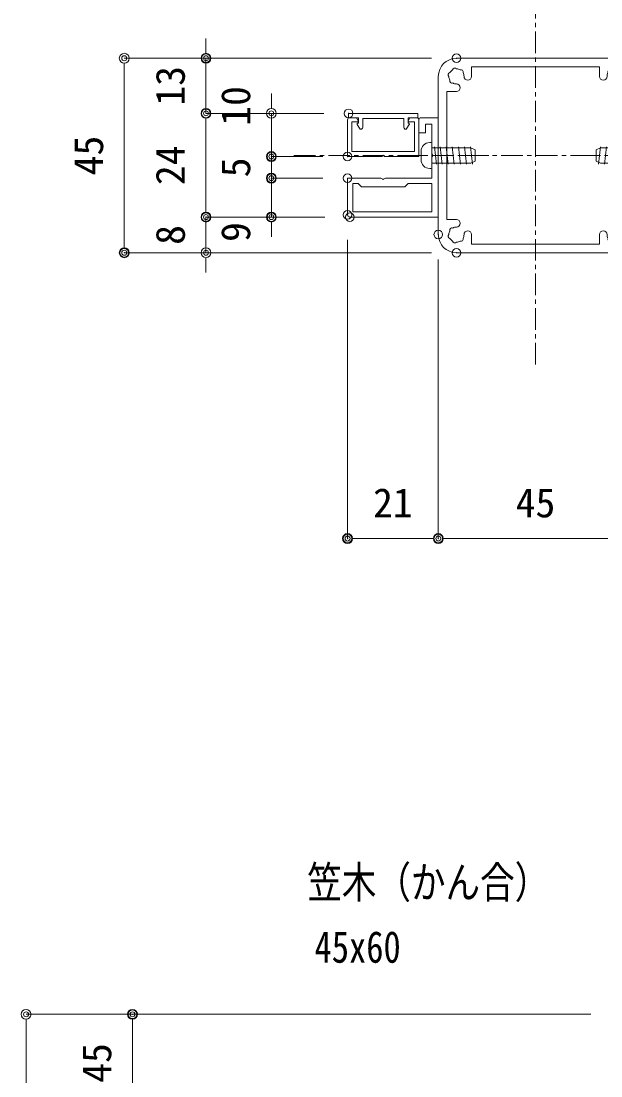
# Model space of a CAD drawing. Units: millimetres, scale not verified. Extents: x -1682 to 1682, y -1188 to 1188.
# Drawn here: x -357.5 to -89.2, y 388.6 to 876.7 of the extents above; entities that cross this region are included whole.
import ezdxf
from ezdxf.enums import TextEntityAlignment as Align

# ---------------------------------------------------------------- set-up
doc = ezdxf.new("R2010")
doc.units = ezdxf.units.MM
doc.header["$LTSCALE"] = 8
doc.header["$PDMODE"] = 32
doc.header["$PDSIZE"] = 4
doc.linetypes.add('USER1', pattern=[2, 1.25, -0.25, 0.25, -0.25])
doc.linetypes.add('USER3', pattern=[0.375, 0.25, -0.125])
for name, color, linetype, lineweight in [('0-0_0', 7, 'Continuous', 18), ('0-1_DEFPOINTS', 7, 'Continuous', 18), ('0-A_6ﾊｯﾁﾝｸﾞ', 4, 'Continuous', 18), ('0-B_51破線ｱﾙﾐ', 3, 'USER3', 18), ('0-E_3中心線', 2, 'USER1', 18), ('0-F_41ｱﾙﾐ', 6, 'Continuous', 18), ('1-0_1手摺寸法', 3, 'Continuous', 18), ('1-1_42ｱﾙﾐ部品', 6, 'Continuous', 18)]:
    doc.layers.add(name, color=color, linetype=linetype, lineweight=lineweight)
doc.layers.add('0-3_MOJI', color=7, linetype='Continuous')
doc.styles.add('ＭＳ ゴシック', font='')
doc.styles.get('ＭＳ ゴシック').set_extended_font_data('MS Gothic')

# ---------------------------------------------------------------- blocks, each defined once
blk = doc.blocks.new('HK-013')
at = {"layer": '1-1_42ｱﾙﾐ部品'}
for p, q in [((18.3, 22.5), (-18.3, 22.5)), ((14.8, 20.5), (-14.8, 20.5)), ((-14.8, 20.5), (-14.8, 18.3)), ((14.8, 20.5), (14.8, 18.3)), ((-22.5, 18.3), (-22.5, -18.3)), ((-22.5, 18.3), (-22.5, 18.3)), ((22.5, 18.3), (22.5, -18.3)), ((-20.5, 14.8), (-20.5, -14.8)), ((-18.3, 14.8), (-20.5, 14.8)), ((18.3, 14.8), (20.5, 14.8)), ((20.5, 14.8), (20.5, -14.8)), ((-18.3, -14.8), (-20.5, -14.8)), ((18.3, -14.8), (20.5, -14.8)), ((-22.5, -18.3), (-22.5, -18.3)), ((-14.8, -20.5), (-14.8, -18.3)), ((14.8, -20.5), (14.8, -18.3)), ((14.8, -20.5), (-14.8, -20.5)), ((18.3, -22.5), (-18.3, -22.5))]:
    blk.add_line(p, q, dxfattribs=at)
for centre, radius, start, end in [((-18.3, 18.3), 4.2, 90, 180), ((18.3, 18.3), 4.2, 0, 90), ((-18.3, 18.3), 1.75, 135, 149.64111), ((-18.3, 18.3), 1.75, 120.35889, 135), ((-18.688, 19.749), 0.5, 105, 172.97569), ((-18.688, 19.749), 0.5, 37.02431, 105), ((-18.3, 18.3), 1.75, 75, 89.64111), ((-18.3, 18.3), 1.75, 60.35889, 75), ((-17.239, 19.361), 0.5, 45, 112.97569), ((-17.239, 19.361), 0.5, 337.02431, 45), ((17.239, 19.361), 0.5, 135, 202.97569), ((17.239, 19.361), 0.5, 67.02431, 135), ((18.3, 18.3), 1.75, 105, 119.64111), ((18.3, 18.3), 1.75, 90.35889, 105), ((18.688, 19.749), 0.5, 75, 142.97569), ((18.688, 19.749), 0.5, 7.02431, 75), ((18.3, 18.3), 1.75, 45, 59.64111), ((18.3, 18.3), 1.75, 30.35889, 45), ((-19.749, 18.688), 0.5, 165, 232.97569), ((-19.749, 18.688), 0.5, 97.02431, 165), ((-18.3, 18.3), 1.75, 180.35889, 195), ((-18.3, 18.3), 1.75, 195, 209.64111), ((-19.361, 17.239), 0.5, 157.02431, 225), ((-18.3, 18.3), 1.75, 15, 29.64111), ((-18.3, 18.3), 1.75, 0.35889, 15), ((-15.675, 18.3), 0.875, 180, 0), ((15.675, 18.3), 0.875, 180, 360), ((18.3, 18.3), 1.75, 165, 179.64111), ((18.3, 18.3), 1.75, 150.35889, 165), ((19.361, 17.239), 0.5, 315, 22.97569), ((19.749, 18.688), 0.5, 15, 82.97569), ((18.3, 18.3), 1.75, 330.35889, 345), ((18.3, 18.3), 1.75, 345, 359.64111), ((19.749, 18.688), 0.5, 307.02431, 15), ((-19.361, 17.239), 0.5, 225, 292.97569), ((-18.3, 18.3), 1.75, 240.35889, 255), ((-18.3, 18.3), 1.75, 255, 270), ((-18.3, 15.675), 0.875, 270, 90), ((18.3, 15.675), 0.875, 90, 270), ((18.3, 18.3), 1.75, 270, 285), ((18.3, 18.3), 1.75, 285, 299.64111), ((19.361, 17.239), 0.5, 247.02431, 315), ((-19.361, -17.239), 0.5, 135, 202.97569), ((-19.361, -17.239), 0.5, 67.02431, 135), ((-18.3, -18.3), 1.75, 105, 119.64111), ((-18.3, -18.3), 1.75, 90, 105), ((-18.3, -15.675), 0.875, 270, 90), ((18.3, -15.675), 0.875, 90, 270), ((18.3, -18.3), 1.75, 75, 90), ((18.3, -18.3), 1.75, 60.35889, 75), ((19.361, -17.239), 0.5, 45, 112.97569), ((19.361, -17.239), 0.5, 337.02431, 45), ((-18.3, -18.3), 4.2, 180, 270), ((-19.749, -18.688), 0.5, 127.02431, 195), ((-19.749, -18.688), 0.5, 195, 262.97569), ((-18.3, -18.3), 1.75, 165, 179.64111), ((-18.3, -18.3), 1.75, 150.35889, 165), ((-18.3, -18.3), 1.75, 210.35889, 225), ((-17.239, -19.361), 0.5, 315, 22.97569), ((-18.3, -18.3), 1.75, 330.35889, 345), ((-18.3, -18.3), 1.75, 345, 359.64111), ((-15.675, -18.3), 0.875, 360, 180), ((15.675, -18.3), 0.875, 0, 180), ((18.3, -18.3), 1.75, 180.35889, 195), ((18.3, -18.3), 1.75, 195, 209.64111), ((17.239, -19.361), 0.5, 157.02431, 225), ((18.3, -18.3), 4.2, 270, 360), ((18.3, -18.3), 1.75, 315, 329.64111), ((19.749, -18.688), 0.5, 277.02431, 345), ((18.3, -18.3), 1.75, 15, 29.64111), ((18.3, -18.3), 1.75, 0.35889, 15), ((19.749, -18.688), 0.5, 345, 52.97569), ((-18.3, -18.3), 1.75, 225, 239.64111), ((-18.688, -19.749), 0.5, 187.02431, 255), ((-18.688, -19.749), 0.5, 255, 322.97569), ((-18.3, -18.3), 1.75, 270.35889, 285), ((-18.3, -18.3), 1.75, 285, 299.64111), ((-17.239, -19.361), 0.5, 247.02431, 315), ((17.239, -19.361), 0.5, 225, 292.97569), ((18.3, -18.3), 1.75, 240.35889, 255), ((18.3, -18.3), 1.75, 255, 269.64111), ((18.688, -19.749), 0.5, 217.02431, 285), ((18.688, -19.749), 0.5, 285, 352.97569), ((18.3, -18.3), 1.75, 300.35889, 315)]:
    blk.add_arc(centre, radius, start, end, dxfattribs=at)
blk = doc.blocks.new('_ORIGIN2')
at = {"layer": '0-0_0'}
blk.add_line((-0.5, 0), (-1, 0), dxfattribs=at)
for radius in [0.5, 0.25]:
    blk.add_circle((0, 0), radius, dxfattribs=at)
blk = doc.blocks.new('D19')
at = {"layer": '0-1_DEFPOINTS'}
for p in [(-164.267, 841.05), (59.444, 841.05), (59.444, 796.05)]:
    blk.add_point(p, dxfattribs=at)
at = {"layer": '1-0_1手摺寸法', "color": 7}
for p, q in [((47.944, 841.05), (-164.267, 841.05)), ((-164.267, 800.65), (-164.267, 836.45)), ((47.944, 796.05), (-164.267, 796.05))]:
    blk.add_line(p, q, dxfattribs=at)
at = {"layer": '1-0_1手摺寸法', "xscale": 4.6, "yscale": 4.6}
for p, rotation in [((-164.267, 841.05), 90), ((-164.267, 796.05), 270)]:
    blk.add_blockref('_ORIGIN2', p, dxfattribs=dict(at, rotation=rotation))
at = {"layer": '1-0_1手摺寸法', "color": 7, "style": 'ＭＳ ゴシック'}
blk.add_text('45', height=13.49, rotation=90, dxfattribs=at).set_placement((-170.017, 809.35), align=Align.BOTTOM_LEFT)
blk = doc.blocks.new('D26')
at = {"layer": '0-1_DEFPOINTS'}
for p in [(-22.701, 1201.895), (67.299, 1201.895), (-22.701, 1061.238)]:
    blk.add_point(p, dxfattribs=at)
at = {"layer": '1-0_1手摺寸法', "color": 7}
for p, q in [((-22.701, 1190.395), (-22.701, 1061.238)), ((67.299, 1190.395), (67.299, 1061.238)), ((62.699, 1061.238), (-18.101, 1061.238))]:
    blk.add_line(p, q, dxfattribs=at)
at = {"layer": '1-0_1手摺寸法', "xscale": 4.6, "yscale": 4.6, "rotation": 180}
blk.add_blockref('_ORIGIN2', (-22.701, 1061.238), dxfattribs=at)
at = {"layer": '1-0_1手摺寸法', "xscale": 4.6, "yscale": 4.6}
blk.add_blockref('_ORIGIN2', (67.299, 1061.238), dxfattribs=at)
at = {"layer": '1-0_1手摺寸法', "color": 7, "style": 'ＭＳ ゴシック'}
blk.add_text('45', height=13.49, dxfattribs=at).set_placement((13.099, 1066.988), align=Align.BOTTOM_LEFT)
blk = doc.blocks.new('D28')
at = {"layer": '0-1_DEFPOINTS'}
for p in [(-64.701, 1210.995), (-22.701, 1201.895), (-64.701, 1061.238)]:
    blk.add_point(p, dxfattribs=at)
at = {"layer": '1-0_1手摺寸法', "color": 7}
for p, q in [((-64.701, 1199.495), (-64.701, 1061.238)), ((-22.701, 1190.395), (-22.701, 1061.238)), ((-27.301, 1061.238), (-60.101, 1061.238))]:
    blk.add_line(p, q, dxfattribs=at)
at = {"layer": '1-0_1手摺寸法', "xscale": 4.6, "yscale": 4.6, "rotation": 180}
blk.add_blockref('_ORIGIN2', (-64.701, 1061.238), dxfattribs=at)
at = {"layer": '1-0_1手摺寸法', "xscale": 4.6, "yscale": 4.6}
blk.add_blockref('_ORIGIN2', (-22.701, 1061.238), dxfattribs=at)
at = {"layer": '1-0_1手摺寸法', "color": 7, "style": 'ＭＳ ゴシック'}
blk.add_text('21', height=13.49, dxfattribs=at).set_placement((-52.901, 1066.988), align=Align.BOTTOM_LEFT)
blk = doc.blocks.new('D29')
at = {"layer": '0-1_DEFPOINTS'}
for p in [(-130.23, 1257.995), (-64.201, 1257.995), (-63.701, 1209.995)]:
    blk.add_point(p, dxfattribs=at)
at = {"layer": '1-0_1手摺寸法', "color": 7}
for p, q in [((-75.701, 1257.995), (-130.23, 1257.995)), ((-130.23, 1214.595), (-130.23, 1253.395)), ((-75.201, 1209.995), (-130.23, 1209.995))]:
    blk.add_line(p, q, dxfattribs=at)
at = {"layer": '1-0_1手摺寸法', "xscale": 4.6, "yscale": 4.6}
for p, rotation in [((-130.23, 1257.995), 90), ((-130.23, 1209.995), 270)]:
    blk.add_blockref('_ORIGIN2', p, dxfattribs=dict(at, rotation=rotation))
at = {"layer": '1-0_1手摺寸法', "color": 7, "style": 'ＭＳ ゴシック'}
blk.add_text('24', height=13.49, rotation=90, dxfattribs=at).set_placement((-135.98, 1224.795), align=Align.BOTTOM_LEFT)
blk = doc.blocks.new('D30')
at = {"layer": '0-1_DEFPOINTS'}
for p in [(-64.701, 1237.995), (-99.972, 1227.995), (-64.701, 1227.995)]:
    blk.add_point(p, dxfattribs=at)
at = {"layer": '1-0_1手摺寸法', "color": 7}
for p, q in [((-99.972, 1242.595), (-99.972, 1247.195)), ((-76.201, 1237.995), (-99.972, 1237.995)), ((-99.972, 1237.995), (-99.972, 1227.995)), ((-76.201, 1227.995), (-99.972, 1227.995)), ((-99.972, 1223.395), (-99.972, 1218.795))]:
    blk.add_line(p, q, dxfattribs=at)
at = {"layer": '1-0_1手摺寸法', "xscale": 4.6, "yscale": 4.6}
for p, rotation in [((-99.972, 1237.995), 270), ((-99.972, 1227.995), 90)]:
    blk.add_blockref('_ORIGIN2', p, dxfattribs=dict(at, rotation=rotation))
at = {"layer": '1-0_1手摺寸法', "color": 7, "style": 'ＭＳ ゴシック'}
blk.add_text('5', height=13.49, rotation=90, dxfattribs=at).set_placement((-105.722, 1228.395), align=Align.BOTTOM_LEFT)
blk = doc.blocks.new('D31')
at = {"layer": '0-1_DEFPOINTS'}
for p in [(-14.301, 1283.495), (-168.032, 1193.495), (-14.301, 1193.495)]:
    blk.add_point(p, dxfattribs=at)
at = {"layer": '1-0_1手摺寸法', "color": 7}
for p, q in [((-25.801, 1283.495), (-168.032, 1283.495)), ((-168.032, 1278.895), (-168.032, 1198.095)), ((-25.801, 1193.495), (-168.032, 1193.495))]:
    blk.add_line(p, q, dxfattribs=at)
at = {"layer": '1-0_1手摺寸法', "xscale": 4.6, "yscale": 4.6}
for p, rotation in [((-168.032, 1283.495), 90), ((-168.032, 1193.495), 270)]:
    blk.add_blockref('_ORIGIN2', p, dxfattribs=dict(at, rotation=rotation))
at = {"layer": '1-0_1手摺寸法', "color": 7, "style": 'ＭＳ ゴシック'}
blk.add_text('45', height=13.49, rotation=90, dxfattribs=at).set_placement((-173.782, 1229.295), align=Align.BOTTOM_LEFT)
blk = doc.blocks.new('D34')
at = {"layer": '1-0_1手摺寸法', "color": 7}
for p, q in [((47.944, 841.05), (-213.49, 841.05)), ((-213.49, 836.45), (-213.49, -254.35))]:
    blk.add_line(p, q, dxfattribs=at)
at = {"layer": '1-0_1手摺寸法', "xscale": 4.6, "yscale": 4.6, "rotation": 90}
blk.add_blockref('_ORIGIN2', (-213.49, 841.05), dxfattribs=at)
blk = doc.blocks.new('A$C43F735A4')
at = {"layer": '0-A_6ﾊｯﾁﾝｸﾞ'}
for p, q in [((5, 15.421), (1, 14.952)), ((5, 15.421), (1, 14.952)), ((1.25, 14.993), (1.664, 15.993)), ((1.25, 5.993), (1.25, 14.993)), ((4.336, 15.993), (1.664, 15.993)), ((4.75, 14.993), (4.336, 15.993)), ((4.75, 5.993), (4.75, 14.993)), ((5, 14.011), (1, 13.542)), ((5, 14.011), (1, 13.542)), ((5, 12.602), (1, 12.132)), ((5, 12.602), (1, 12.132)), ((5, 11.192), (1, 10.723)), ((5, 11.192), (1, 10.723)), ((5, 9.782), (1, 9.313)), ((5, 9.782), (1, 9.313)), ((5, 8.373), (1, 7.904)), ((5, 8.373), (1, 7.904)), ((0, 5.493), (0, 5.793)), ((5.8, 5.993), (0.2, 5.993)), ((5, 7.055), (1, 6.586)), ((5, 7.055), (1, 6.586)), ((6, 5.493), (6, 5.793)), ((4, 3.493), (2, 3.493))]:
    blk.add_line(p, q, dxfattribs=at)
for centre, radius, start, end in [((0.2, 5.793), 0.2, 90, 180), ((2, 5.493), 2, 180, 270), ((4, 5.493), 2, 270, 0), ((5.8, 5.793), 0.2, 0, 90)]:
    blk.add_arc(centre, radius, start, end, dxfattribs=at)
at = {"layer": '0-B_51破線ｱﾙﾐ'}
blk.add_line((3, 0), (3, 19.154), dxfattribs=at)
blk = doc.blocks.new('HK-094')
at = {"layer": '0-F_41ｱﾙﾐ'}
for p, q in [((0, 23), (0, 0)), ((4, 23), (0, 23)), ((4.5, 22.5), (4.5, 19.5)), ((1.5, 21.5), (1.5, 14.77)), ((3, 21.5), (1.5, 21.5)), ((3, 19.5), (3, 21.5)), ((4.5, 19.5), (3, 19.5)), ((1.258, 14.35), (1.5, 14.77)), ((1.258, 14.15), (1.5, 13.73)), ((1.5, 13.73), (1.5, 9)), ((12.23, 9), (1.5, 9)), ((6.95, 7.8), (1.5, 7.8)), ((1.5, 7.8), (1.5, 1.2)), ((7.75, 7), (6.95, 7.8)), ((12.65, 8.758), (12.23, 9)), ((12.85, 8.758), (13.27, 9)), ((21, 9), (13.27, 9)), ((17.75, 7), (18.55, 7.8)), ((18.55, 7.8), (19.8, 7.8)), ((19.8, 1.2), (19.8, 7.8)), ((21, 0.5), (21, 9)), ((7.75, 7), (17.75, 7)), ((0, 0), (20.5, 0)), ((1.5, 1.2), (19.8, 1.2))]:
    blk.add_line(p, q, dxfattribs=at)
for centre, radius, start, end in [((4, 22.5), 0.5, 0, 90), ((1.431, 14.25), 0.2, 150, 210), ((12.75, 8.931), 0.2, 240, 300), ((20.5, 0.5), 0.5, 270, 0)]:
    blk.add_arc(centre, radius, start, end, dxfattribs=at)
blk = doc.blocks.new('HK-095')
at = {"layer": '0-F_41ｱﾙﾐ'}
for p, q in [((-10, 16.25), (-9, 16.25)), ((-9, 16.25), (-9, 14)), ((-9, 16), (-9, 14.431)), ((0, 16.5), (-8.5, 16.5)), ((-8, 15.5), (-8, 14.2)), ((-1.2, 15.5), (-8, 15.5)), ((-1.2, 15.5), (-1.2, 1)), ((0, 16.5), (0, 8.55)), ((-8.292, 14.022), (-9, 14.431)), ((-9, 14), (-7.75, 14)), ((-8.8, 13), (-6.797, 13)), ((-7.75, 14.1), (-7.75, 14)), ((-7.424, 14.255), (-6.552, 13.751)), ((0, 8.55), (-0.207, 8.419)), ((0, 8.55), (-0.207, 8.419)), ((0, 7.95), (-0.207, 8.081)), ((0, 7.95), (-0.207, 8.081)), ((0, 7.95), (0, 0)), ((-9, 2.5), (-7.75, 2.5)), ((-8.292, 2.478), (-9, 2.069)), ((-7.75, 2.4), (-7.75, 2.5)), ((-7.424, 2.245), (-6.552, 2.749)), ((-9, 0.5), (-9, 2.069)), ((0, 0), (-8.5, 0)), ((-8, 1), (-8, 2.3)), ((-1.2, 1), (-8, 1))]:
    blk.add_line(p, q, dxfattribs=at)
for points in [[(-10, 16.25), (-10, 0.25), (-9, 0.25)], [(-8.8, 13), (-8.8, 3.5), (-6.797, 3.5)], [(-9, 2.5), (-9, 0.25), (-9, 2.5)]]:
    blk.add_lwpolyline(points, dxfattribs=at)
for centre, radius, start, end in [((-8.5, 16), 0.5, 90, 180), ((-8.2, 14.2), 0.2, 237.42987, 0), ((-7.55, 14.1), 0.2, 50.79295, 180), ((-6.754, 13.402), 0.404, 263.84349, 60.07532), ((-0.1, 8.25), 0.2, 122.33353, 237.66647), ((-0.1, 8.25), 0.2, 122.33353, 237.66647), ((-8.2, 2.3), 0.2, 0, 122.57013), ((-6.754, 3.098), 0.404, 299.92468, 96.15651), ((-8.5, 0.5), 0.5, 180, 270), ((-7.55, 2.4), 0.2, 180, 309.20705)]:
    blk.add_arc(centre, radius, start, end, dxfattribs=at)
blk = doc.blocks.new('D56')
at = {"layer": '0-1_DEFPOINTS'}
for p in [(-130.23, 1283.495), (-14.301, 1283.495), (-64.201, 1257.995)]:
    blk.add_point(p, dxfattribs=at)
at = {"layer": '1-0_1手摺寸法', "color": 7}
for p, q in [((-130.23, 1288.095), (-130.23, 1292.695)), ((-25.801, 1283.495), (-130.23, 1283.495)), ((-130.23, 1257.995), (-130.23, 1283.495)), ((-75.701, 1257.995), (-130.23, 1257.995)), ((-130.23, 1253.395), (-130.23, 1248.795))]:
    blk.add_line(p, q, dxfattribs=at)
at = {"layer": '1-0_1手摺寸法', "xscale": 4.6, "yscale": 4.6}
for p, rotation in [((-130.23, 1283.495), 270), ((-130.23, 1257.995), 90)]:
    blk.add_blockref('_ORIGIN2', p, dxfattribs=dict(at, rotation=rotation))
at = {"layer": '1-0_1手摺寸法', "color": 7, "style": 'ＭＳ ゴシック'}
blk.add_text('13', height=13.49, rotation=90, dxfattribs=at).set_placement((-135.98, 1261.545), align=Align.BOTTOM_LEFT)
blk = doc.blocks.new('D57')
at = {"layer": '0-1_DEFPOINTS'}
for p in [(-130.23, 1209.995), (-63.701, 1209.995), (-14.301, 1193.495)]:
    blk.add_point(p, dxfattribs=at)
at = {"layer": '1-0_1手摺寸法', "color": 7}
for p, q in [((-130.23, 1214.595), (-130.23, 1219.195)), ((-75.201, 1209.995), (-130.23, 1209.995)), ((-130.23, 1193.495), (-130.23, 1209.995)), ((-25.801, 1193.495), (-130.23, 1193.495)), ((-130.23, 1188.895), (-130.23, 1184.295))]:
    blk.add_line(p, q, dxfattribs=at)
at = {"layer": '1-0_1手摺寸法', "xscale": 4.6, "yscale": 4.6}
for p, rotation in [((-130.23, 1209.995), 270), ((-130.23, 1193.495), 90)]:
    blk.add_blockref('_ORIGIN2', p, dxfattribs=dict(at, rotation=rotation))
at = {"layer": '1-0_1手摺寸法', "color": 7, "style": 'ＭＳ ゴシック'}
blk.add_text('8', height=13.49, rotation=90, dxfattribs=at).set_placement((-135.98, 1197.145), align=Align.BOTTOM_LEFT)
blk = doc.blocks.new('D58')
at = {"layer": '0-1_DEFPOINTS'}
for p in [(-64.201, 1257.995), (-99.972, 1237.995), (-64.701, 1237.995)]:
    blk.add_point(p, dxfattribs=at)
at = {"layer": '1-0_1手摺寸法', "color": 7}
for p, q in [((-99.972, 1262.595), (-99.972, 1267.195)), ((-75.701, 1257.995), (-99.972, 1257.995)), ((-99.972, 1257.995), (-99.972, 1237.995)), ((-76.201, 1237.995), (-99.972, 1237.995)), ((-99.972, 1233.395), (-99.972, 1228.795))]:
    blk.add_line(p, q, dxfattribs=at)
at = {"layer": '1-0_1手摺寸法', "xscale": 4.6, "yscale": 4.6}
for p, rotation in [((-99.972, 1257.995), 270), ((-99.972, 1237.995), 90)]:
    blk.add_blockref('_ORIGIN2', p, dxfattribs=dict(at, rotation=rotation))
at = {"layer": '1-0_1手摺寸法', "color": 7, "style": 'ＭＳ ゴシック'}
blk.add_text('10', height=13.49, rotation=90, dxfattribs=at).set_placement((-105.722, 1252.245), align=Align.BOTTOM_LEFT)
blk = doc.blocks.new('D59')
at = {"layer": '0-1_DEFPOINTS'}
for p in [(-64.701, 1227.995), (-99.972, 1209.995), (-63.701, 1209.995)]:
    blk.add_point(p, dxfattribs=at)
at = {"layer": '1-0_1手摺寸法', "color": 7}
for p, q in [((-99.972, 1232.595), (-99.972, 1237.195)), ((-76.201, 1227.995), (-99.972, 1227.995)), ((-99.972, 1227.995), (-99.972, 1209.995)), ((-75.201, 1209.995), (-99.972, 1209.995)), ((-99.972, 1205.395), (-99.972, 1200.795))]:
    blk.add_line(p, q, dxfattribs=at)
at = {"layer": '1-0_1手摺寸法', "xscale": 4.6, "yscale": 4.6}
for p, rotation in [((-99.972, 1227.995), 270), ((-99.972, 1209.995), 90)]:
    blk.add_blockref('_ORIGIN2', p, dxfattribs=dict(at, rotation=rotation))
at = {"layer": '1-0_1手摺寸法', "color": 7, "style": 'ＭＳ ゴシック'}
blk.add_text('9', height=13.49, rotation=90, dxfattribs=at).set_placement((-105.722, 1198.495), align=Align.BOTTOM_LEFT)

msp = doc.modelspace()

# ---------------------------------------------------------------- linework, layer by layer
at = {"layer": '0-E_3中心線'}
for p, q in [((-119.441, 999.905), (-119.441, 716.562)), ((-231.317, 814.553), (561.173, 814.553))]:
    msp.add_line(p, q, dxfattribs=at)

# ---------------------------------------------------------------- block references
at = {"layer": '0-3_MOJI', "yscale": 2}
for p, xscale, rotation in [((-179.426, 820.553), 2, 270), ((-59.455, 820.553), -2, 90)]:
    msp.add_blockref('A$C43F735A4', p, dxfattribs=dict(at, xscale=xscale, rotation=rotation))
at = {"layer": '0-F_41ｱﾙﾐ', "yscale": 2}
for xscale in [2, -2]:
    msp.add_blockref('HK-013', (-119.441, 814.553), dxfattribs=dict(at, xscale=xscale))
at = {"layer": '1-0_1手摺寸法'}
for name in ['D56', 'D31', 'D58', 'D29', 'D30', 'D59', 'D57', 'D28', 'D26', 'D34', 'D19']:
    msp.add_blockref(name, (-141.739, -423.942), dxfattribs=at)
at = {"layer": '1-0_1手摺寸法', "xscale": -2, "yscale": 2, "rotation": 90}
msp.add_blockref('HK-095', (-173.441, 814.053), dxfattribs=at)
at = {"layer": '1-0_1手摺寸法', "xscale": -2, "yscale": 2}
msp.add_blockref('HK-094', (-164.441, 786.053), dxfattribs=at)

# ---------------------------------------------------------------- texts
at = {"layer": '0-0_0', "style": 'ＭＳ ゴシック', "width": 0.8}
for s, p in [('笠木（かん合）', (-225.103, 466.517)), ('45x60', (-221.73, 436.585))]:
    msp.add_text(s, height=14.66, dxfattribs=at).set_placement(p, align=Align.BOTTOM_LEFT)

doc.saveas('drawing.dxf')
